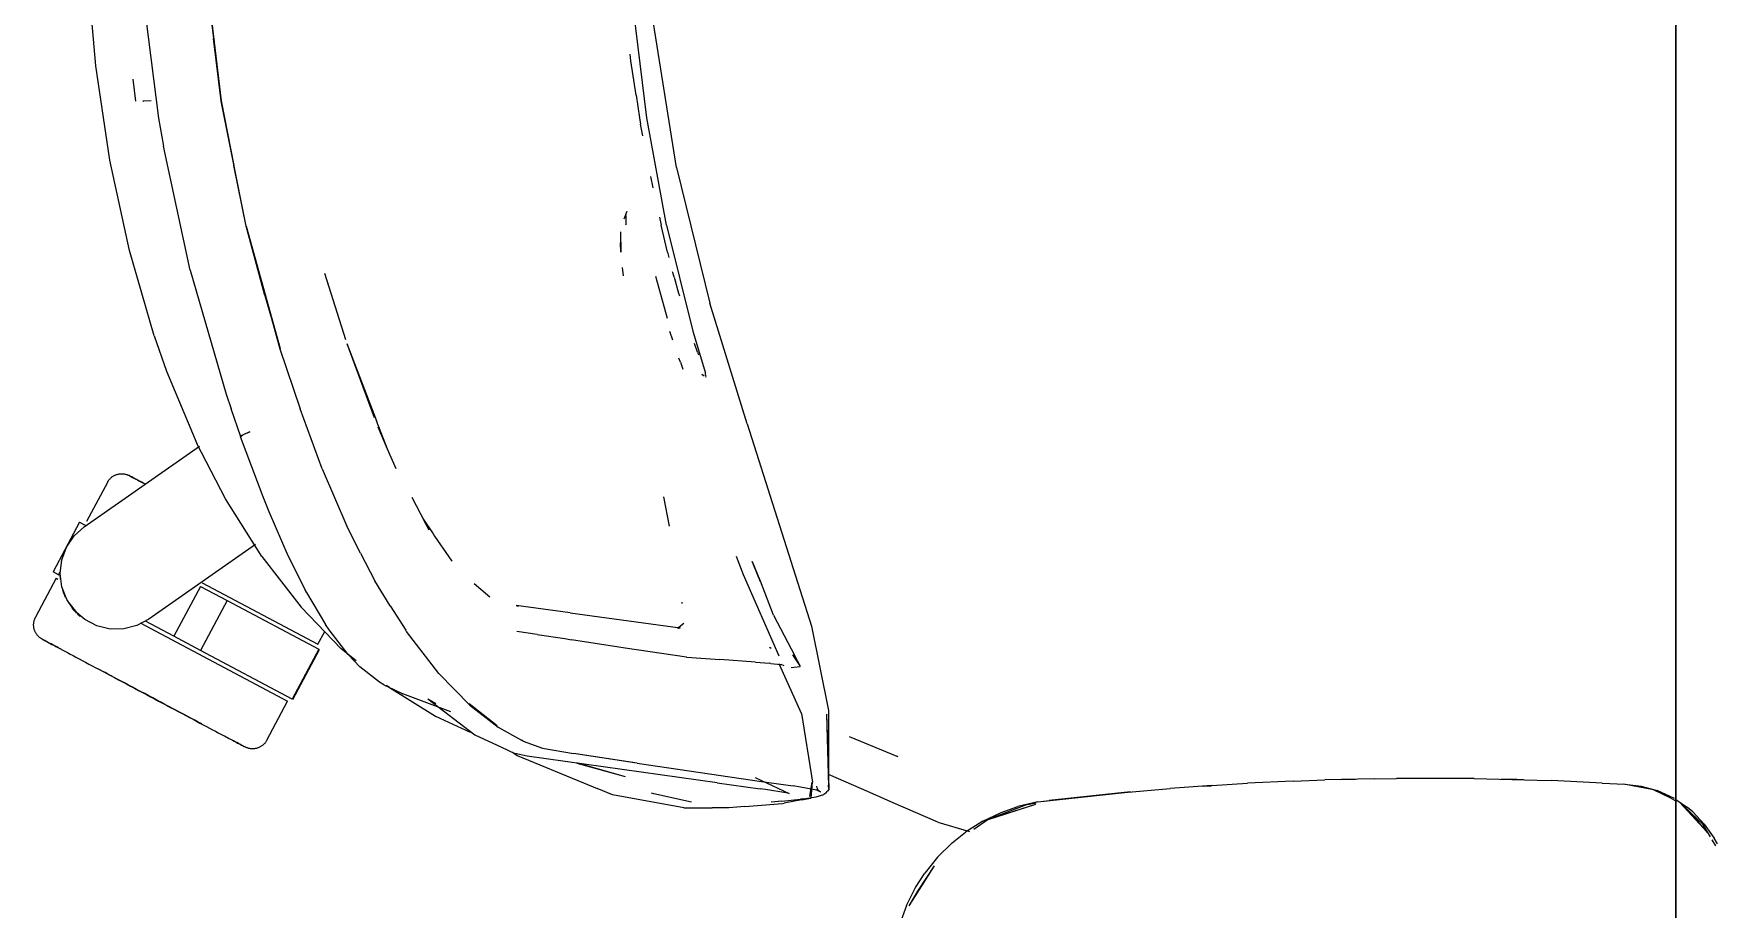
# Model space of a CAD drawing. Header units: millimetres. Extents: x 155927 to 295199, y -4084 to 97293.
# Drawn here: x 185115.8 to 185533.3, y 30484.3 to 30701.7 of the extents above; entities that cross this region are included whole.
import ezdxf

# ---------------------------------------------------------------- set-up
doc = ezdxf.new("R2010")
doc.units = ezdxf.units.MM
doc.header["$MEASUREMENT"] = 0
doc.layers.add('G-IMPT', color=8, linetype='CONTINUOUS', lineweight=9)
doc.layers.add('I-FURN', color=8, linetype='CONTINUOUS', lineweight=9)

msp = doc.modelspace()

# ---------------------------------------------------------------- linework, layer by layer
at = {"layer": 'G-IMPT'}
for p, q in [((185131.23, 30693.67), (185128.97, 30719.24)), ((185158.5, 30716.56), (185162.32, 30684.97)), ((185158.53, 30716.6), (185162.32, 30685.05)), ((185158.53, 30716.6), (185160.38, 30700.52)), ((185142.97, 30710.86), (185146.78, 30680.69)), ((185267.89, 30680.83), (185264.59, 30707.75)), ((185275.28, 30668.48), (185269.28, 30706.39)), ((185162.32, 30685.05), (185160.38, 30700.52)), ((185263.97, 30694.98), (185263.79, 30696.64)), ((185134.73, 30670.25), (185131.23, 30693.67)), ((185265.26, 30686.46), (185263.97, 30694.98)), ((185141.14, 30684.96), (185140.49, 30690.38)), ((185144.99, 30685.01), (185142.9, 30684.93)), ((185142.9, 30684.93), (185143.01, 30684.93)), ((185168.49, 30653.92), (185162.32, 30685.05)), ((185162.32, 30685.05), (185165.42, 30668.94)), ((185168.49, 30653.92), (185162.32, 30684.97)), ((185265.26, 30686.46), (185266.12, 30680.83)), ((185146.78, 30680.69), (185147.97, 30673.77)), ((185266.12, 30680.83), (185266.36, 30679.2)), ((185272.82, 30654.16), (185267.89, 30680.83)), ((185266.92, 30676.3), (185266.36, 30679.2)), ((185154.64, 30642.98), (185147.97, 30673.77)), ((185139.54, 30647.88), (185134.73, 30670.25)), ((185168.49, 30653.92), (185165.42, 30668.94)), ((185275.28, 30668.48), (185283.59, 30634.79)), ((185268.84, 30666.2), (185269.38, 30663.38)), ((185262.93, 30657.57), (185262.24, 30655.62)), ((185262.71, 30656.52), (185262.68, 30654.21)), ((185262.71, 30656.52), (185262.93, 30657.57)), ((185271.04, 30656.15), (185271.5, 30654.18)), ((185173.15, 30636.67), (185168.49, 30653.92)), ((185168.49, 30653.92), (185176.88, 30623.42)), ((185168.49, 30653.92), (185176.92, 30623.51)), ((185261.39, 30652.51), (185261.48, 30647.45)), ((185261.39, 30652.51), (185261.4, 30649.73)), ((185262.67, 30654.35), (185262.68, 30654.21)), ((185273.05, 30647.42), (185271.5, 30654.18)), ((185272.82, 30654.16), (185279.36, 30627.84)), ((185145.71, 30626.64), (185139.54, 30647.88)), ((185261.48, 30647.45), (185261.4, 30649.73)), ((185273.05, 30647.42), (185273.39, 30646.13)), ((185154.64, 30642.98), (185163.58, 30612.16)), ((185187.94, 30642.24), (185189.02, 30638.8)), ((185187.94, 30642.24), (185193.2, 30625.75)), ((185261.79, 30643.66), (185262.01, 30641.57)), ((185274.35, 30642.41), (185274.3, 30642.58)), ((185274.67, 30641.27), (185274.35, 30642.41)), ((185273.08, 30630.94), (185270.15, 30641.41)), ((185274.67, 30641.27), (185275.78, 30637.27)), ((185173.15, 30636.67), (185176.92, 30623.51)), ((185275.78, 30637.27), (185275.99, 30636.58)), ((185292.78, 30604.82), (185283.59, 30634.79)), ((185145.71, 30626.64), (185148.79, 30617.91)), ((185273.52, 30627.85), (185274.25, 30625.64)), ((185279.36, 30627.84), (185282.44, 30617.41)), ((185176.88, 30623.42), (185181.88, 30608.51)), ((185193.47, 30624.76), (185200.29, 30606.36)), ((185193.47, 30624.76), (185200.19, 30607.31)), ((185276.24, 30620.09), (185275.86, 30621.1)), ((185280.52, 30622.64), (185279.78, 30624.74)), ((185280.52, 30622.64), (185280.77, 30621.98)), ((185148.79, 30617.91), (185156.3, 30599.93)), ((185276.24, 30620.09), (185276.85, 30618.43)), ((185281.54, 30617.16), (185281.75, 30617.01)), ((185281.54, 30617.16), (185282.15, 30616.77)), ((185282.5, 30617.14), (185282.44, 30617.41)), ((185282.58, 30616.85), (185282.5, 30617.14)), ((185282.63, 30616.62), (185282.58, 30616.85)), ((185282.55, 30616.39), (185282.63, 30616.62)), ((185163.58, 30612.16), (185164.77, 30608.55)), ((185167.18, 30601.62), (185164.77, 30608.55)), ((185187.34, 30593.63), (185181.88, 30608.51)), ((185200.19, 30607.31), (185200.85, 30605.59)), ((185203.58, 30598.51), (185200.85, 30605.59)), ((185292.78, 30604.82), (185308.77, 30554.58)), ((185167.14, 30601.62), (185167.18, 30601.75)), ((185172.72, 30586.66), (185167.14, 30601.62)), ((185167.18, 30601.75), (185167.58, 30602.02)), ((185167.18, 30601.75), (185167.19, 30601.8)), ((185167.18, 30601.75), (185167.18, 30601.62)), ((185167.58, 30602.02), (185167.19, 30601.8)), ((185168.41, 30602.4), (185167.58, 30602.02)), ((185167.76, 30602.12), (185167.58, 30602.02)), ((185168.41, 30602.4), (185167.76, 30602.12)), ((185168.41, 30602.4), (185169.47, 30602.83)), ((185168.41, 30602.4), (185168.87, 30602.6)), ((185169.47, 30602.83), (185168.87, 30602.6)), ((185203.58, 30598.51), (185201.27, 30603.95)), ((185163.4, 30586.16), (185156.3, 30599.93)), ((185205.77, 30593.66), (185203.58, 30598.51)), ((185187.34, 30593.63), (185193.52, 30579.4)), ((185172.37, 30571.86), (185163.4, 30586.16)), ((185174.19, 30582.97), (185172.72, 30586.66)), ((185209.64, 30586.61), (185213.83, 30578.51)), ((185272.06, 30586.71), (185273.47, 30579.45)), ((185178.97, 30572.02), (185174.19, 30582.97)), ((185196.91, 30572.67), (185193.52, 30579.4)), ((185212.33, 30581.28), (185214.88, 30577.53)), ((185212.33, 30581.28), (185213.83, 30578.51)), ((185214.88, 30577.53), (185215.28, 30576.95)), ((185215.28, 30576.95), (185218.77, 30571.82)), ((185172.37, 30571.86), (185182.18, 30559.26)), ((185179.19, 30571.57), (185178.97, 30572.02)), ((185178.97, 30572.02), (185183.49, 30562.96)), ((185178.97, 30572.02), (185183.19, 30563.56)), ((185179.19, 30571.57), (185183.49, 30562.96)), ((185196.91, 30572.67), (185200.48, 30565.88)), ((185218.77, 30571.82), (185219.52, 30570.71)), ((185290.05, 30571.98), (185291.79, 30567.4)), ((185291.79, 30567.4), (185300.71, 30547.24)), ((185296.09, 30565.76), (185294.07, 30570.66)), ((185294.07, 30570.66), (185296.09, 30565.56)), ((185296.09, 30565.56), (185294.3, 30570.09)), ((185183.49, 30562.96), (185183.19, 30563.56)), ((185183.49, 30562.96), (185188.23, 30554.97)), ((185204.25, 30559.65), (185200.48, 30565.88)), ((185225.05, 30565.18), (185228.95, 30561.85)), ((185299.34, 30557.29), (185296.09, 30565.76)), ((185192.13, 30548.97), (185182.18, 30559.26)), ((185204.25, 30559.65), (185208.13, 30553.56)), ((185248.9, 30557.91), (185235.54, 30559.68)), ((185235.54, 30559.68), (185236.02, 30559.54)), ((185276.73, 30560.23), (185276.69, 30560.58)), ((185189.09, 30553.68), (185188.23, 30554.97)), ((185248.9, 30557.91), (185276.23, 30554.17)), ((185277.09, 30555.28), (185275.53, 30554.04)), ((185299.34, 30557.29), (185304.62, 30547.18)), ((185308.77, 30554.58), (185312.96, 30533.62)), ((185193.8, 30547.55), (185189.09, 30553.68)), ((185208.3, 30553.3), (185208.13, 30553.56)), ((185216.32, 30542.86), (185208.3, 30553.3)), ((185240.71, 30552.55), (185235.64, 30553.3)), ((185240.71, 30552.55), (185247.55, 30551.49)), ((185247.55, 30551.49), (185249.21, 30551.23)), ((185260.98, 30549.36), (185249.21, 30551.23)), ((185275.74, 30554.08), (185275.97, 30554.12)), ((185276.23, 30554.17), (185275.97, 30554.12)), ((185195.81, 30545.97), (185192.13, 30548.97)), ((185193.8, 30547.55), (185196.7, 30544.52)), ((185262.53, 30549.11), (185260.98, 30549.36)), ((185277.75, 30546.9), (185262.53, 30549.11)), ((185277.75, 30546.9), (185277.83, 30546.89)), ((185277.83, 30546.89), (185286.07, 30546.28)), ((185294.91, 30545.64), (185286.07, 30546.28)), ((185298.34, 30549.41), (185298.77, 30549.14)), ((185305.97, 30544.73), (185304.13, 30547.43)), ((185305.97, 30544.73), (185304.62, 30547.18)), ((185201.56, 30540.66), (185196.7, 30544.52)), ((185224.05, 30534.96), (185216.32, 30542.86)), ((185294.91, 30545.64), (185298.32, 30545.39)), ((185298.69, 30545.35), (185298.32, 30545.39)), ((185298.69, 30545.35), (185301.15, 30545.06)), ((185306.33, 30532.92), (185300.75, 30545.21)), ((185301.15, 30545.06), (185301.22, 30545.04)), ((185301.99, 30544.76), (185301.22, 30545.04)), ((185303.73, 30544.29), (185305.25, 30544.45)), ((185305.25, 30544.45), (185305.94, 30544.6)), ((185305.94, 30544.6), (185305.97, 30544.73)), ((185305.97, 30544.73), (185306, 30544.9)), ((185202.7, 30540.05), (185201.56, 30540.66)), ((185202.7, 30540.05), (185205.14, 30538.87)), ((185204.06, 30539.35), (185203.29, 30539.85)), ((185204.06, 30539.35), (185215.5, 30532.23)), ((185205.14, 30538.87), (185207.36, 30537.8)), ((185219.27, 30533.29), (185207.36, 30537.8)), ((185213.62, 30536.52), (185225.27, 30527.61)), ((185213.62, 30536.52), (185215.57, 30535.41)), ((185230.79, 30529.87), (185223.84, 30535.27)), ((185223.84, 30535.27), (185227.42, 30532.46)), ((185224.05, 30534.96), (185231.02, 30529.54)), ((185312.96, 30533.62), (185313.01, 30514.75)), ((185215.5, 30532.23), (185224.13, 30528.25)), ((185230.79, 30529.87), (185227.42, 30532.46)), ((185231.02, 30529.54), (185236.85, 30526.26)), ((185306.33, 30532.92), (185309.05, 30515.87)), ((185312.52, 30532.73), (185313.11, 30514.29)), ((185312.52, 30532.73), (185313.01, 30514.75)), ((185225.27, 30527.61), (185231.84, 30524.54)), ((185237.28, 30526.04), (185236.85, 30526.26)), ((185237.28, 30526.04), (185242.07, 30524.29)), ((185318.1, 30527.19), (185329.96, 30522.27)), ((185231.84, 30524.54), (185235.21, 30522.97)), ((185234.59, 30523.26), (185235.76, 30522.49)), ((185238.2, 30522.33), (185235.21, 30522.97)), ((185235.76, 30522.49), (185252.22, 30515.69)), ((185285.41, 30515.65), (185238.2, 30522.33)), ((185242.07, 30524.29), (185249.74, 30522.99)), ((185264.9, 30520.69), (185249.74, 30522.99)), ((185264.9, 30520.69), (185250.32, 30522.92)), ((185265.5, 30520.6), (185250.32, 30522.92)), ((185330.23, 30522.16), (185329.96, 30522.27)), ((185262.62, 30517.2), (185250.63, 30520.45)), ((185262.62, 30517.2), (185250.73, 30520.56)), ((185265.5, 30520.6), (185296.38, 30516.04)), ((185294.83, 30517.02), (185303.26, 30513.02)), ((185321.17, 30514.16), (185313, 30517.73)), ((185448.44, 30516.72), (185436.14, 30516.42)), ((185448.44, 30516.72), (185453.91, 30516.79)), ((185468.63, 30516.8), (185453.91, 30516.79)), ((185473.14, 30516.74), (185468.63, 30516.8)), ((185473.14, 30516.74), (185488.81, 30516.37)), ((185252.22, 30515.69), (185255.58, 30514.3)), ((185259.44, 30512.71), (185255.58, 30514.3)), ((185277.14, 30509.47), (185259.44, 30512.71)), ((185269.69, 30512.92), (185269.12, 30513.08)), ((185279, 30510.88), (185269.69, 30512.92)), ((185285.41, 30515.65), (185296.08, 30514.21)), ((185297.38, 30514), (185296.08, 30514.21)), ((185296.38, 30516.04), (185304.23, 30514.93)), ((185302.4, 30513.17), (185297.38, 30514)), ((185303.26, 30513.02), (185302.4, 30513.17)), ((185310.5, 30513.82), (185304.23, 30514.93)), ((185308.36, 30512.29), (185309.05, 30515.87)), ((185308.36, 30512.29), (185308.98, 30515.84)), ((185308.98, 30515.84), (185308.6, 30511.88)), ((185309.88, 30513.99), (185310.98, 30513.43)), ((185309.88, 30513.99), (185310.5, 30513.82)), ((185309.96, 30512.23), (185311.83, 30512.78)), ((185310.15, 30514.37), (185310.08, 30514.87)), ((185310.15, 30514.37), (185310.47, 30513.83)), ((185310.47, 30513.83), (185310.98, 30513.43)), ((185312.37, 30513.11), (185311.83, 30512.78)), ((185312.37, 30513.11), (185312.74, 30513.6)), ((185313.13, 30514.17), (185312.74, 30513.6)), ((185313.13, 30514.17), (185312.94, 30515.04)), ((185312.94, 30515.04), (185312.97, 30514.93)), ((185313.01, 30514.75), (185312.97, 30514.93)), ((185313.11, 30514.29), (185313.01, 30514.75)), ((185329, 30510.74), (185321.17, 30514.16)), ((185364.96, 30510.96), (185387.91, 30513.42)), ((185364.96, 30510.96), (185386.4, 30513.31)), ((185387.91, 30513.42), (185367.78, 30511.29)), ((185386.4, 30513.31), (185397.79, 30514.3)), ((185408.08, 30515.03), (185397.79, 30514.3)), ((185406.04, 30514.89), (185404.62, 30514.76)), ((185406.04, 30514.89), (185407.94, 30514.98)), ((185408.08, 30515.03), (185416.95, 30515.59)), ((185428.26, 30516.13), (185416.95, 30515.59)), ((185428.26, 30516.13), (185436.14, 30516.42)), ((185440.01, 30516.5), (185441.67, 30516.58)), ((185441.67, 30516.58), (185443.74, 30516.58)), ((185479.87, 30516.57), (185482.08, 30516.57)), ((185485.41, 30516.42), (185482.08, 30516.57)), ((185488.81, 30516.37), (185492.35, 30516.24)), ((185504.91, 30515.63), (185492.35, 30516.24)), ((185504.91, 30515.63), (185510.58, 30515.34)), ((185517.7, 30513.97), (185510.35, 30515.34)), ((185510.58, 30515.34), (185514.59, 30514.84)), ((185514.59, 30514.84), (185518.54, 30513.78)), ((185521.96, 30511.87), (185517.7, 30513.97)), ((185522.87, 30511.79), (185518.54, 30513.78)), ((185277.14, 30509.47), (185284.1, 30509.44)), ((185288.27, 30509.44), (185284.1, 30509.44)), ((185292.23, 30509.78), (185288.27, 30509.44)), ((185292.23, 30509.78), (185301.55, 30510.59)), ((185301.39, 30511.1), (185298.79, 30510.89)), ((185301.39, 30511.1), (185306.07, 30511.62)), ((185301.55, 30510.59), (185302.02, 30510.63)), ((185306.27, 30511.44), (185302.02, 30510.63)), ((185306.69, 30511.7), (185306.07, 30511.62)), ((185306.27, 30511.44), (185308.6, 30511.88)), ((185306.69, 30511.7), (185309.96, 30512.23)), ((185340.12, 30505.88), (185329, 30510.74)), ((185351.28, 30506.17), (185355.87, 30508.36)), ((185352.61, 30506.56), (185364.46, 30510.38)), ((185361.83, 30510.17), (185353.65, 30506.97)), ((185355.31, 30507.46), (185364.46, 30510.38)), ((185355.87, 30508.36), (185360, 30509.81)), ((185364.96, 30510.96), (185360, 30509.81)), ((185364.51, 30510.67), (185361.83, 30510.17)), ((185364.96, 30510.96), (185367.78, 30511.29)), ((185521.96, 30511.87), (185523.23, 30511.24)), ((185523.23, 30511.54), (185526.09, 30509.59)), ((185529.9, 30505.46), (185524.2, 30510.77)), ((185531.1, 30503.37), (185524.2, 30510.77)), ((185524.2, 30510.77), (185526.61, 30508.53)), ((185527.41, 30508.45), (185526.09, 30509.59)), ((185529.68, 30505), (185526.61, 30508.53)), ((185527.41, 30508.45), (185530.27, 30505.41)), ((185340.12, 30505.88), (185347.95, 30503.63)), ((185351.28, 30506.17), (185346.96, 30503.44)), ((185352.61, 30506.56), (185349.03, 30504.14)), ((185352.61, 30506.56), (185355.31, 30507.46)), ((185531.1, 30503.37), (185529.82, 30504.84)), ((185531.79, 30502.31), (185529.9, 30505.46)), ((185530.27, 30505.41), (185532.72, 30501.95)), ((185340.05, 30497.27), (185343.65, 30500.81)), ((185343.65, 30500.81), (185346.96, 30503.44)), ((185533.12, 30500.08), (185532.26, 30501.52)), ((185533.52, 30500.58), (185532.72, 30501.95)), ((185340.05, 30497.27), (185336.86, 30493.29)), ((185333, 30485.14), (185339.32, 30495.09)), ((185334.59, 30489.74), (185336.86, 30493.29)), ((185335.16, 30488.81), (185339.32, 30495.09)), ((185332.35, 30485.23), (185334.59, 30489.74)), ((185333, 30485.14), (185335.16, 30488.81)), ((185332.35, 30485.23), (185330.64, 30480.46))]:
    msp.add_line(p, q, dxfattribs=at)
at = {"layer": 'I-FURN'}
for p, q in [((185523.23, 31426.14), (185523.23, 30026.14)), ((185523.23, 30026.14), (185523.23, 31426.14)), ((185128.34, 30579.24), (185156.93, 30599.26)), ((185135.36, 30591.72), (185135.49, 30591.8)), ((185135.49, 30591.8), (185135.63, 30591.89)), ((185135.63, 30591.89), (185135.77, 30591.96)), ((185135.77, 30591.96), (185135.91, 30592.04)), ((185135.91, 30592.04), (185136.06, 30592.1)), ((185136.06, 30592.1), (185136.21, 30592.16)), ((185136.21, 30592.16), (185136.36, 30592.22)), ((185136.36, 30592.22), (185136.52, 30592.26)), ((185136.52, 30592.26), (185136.67, 30592.31)), ((185136.67, 30592.31), (185136.83, 30592.34)), ((185136.83, 30592.34), (185136.99, 30592.37)), ((185136.99, 30592.37), (185137.15, 30592.39)), ((185137.15, 30592.39), (185137.31, 30592.41)), ((185137.31, 30592.41), (185137.47, 30592.42)), ((185137.47, 30592.42), (185137.63, 30592.42)), ((185137.63, 30592.42), (185137.79, 30592.42)), ((185137.79, 30592.42), (185137.95, 30592.41)), ((185137.95, 30592.41), (185138.11, 30592.4)), ((185138.11, 30592.4), (185138.27, 30592.37)), ((185138.27, 30592.37), (185138.43, 30592.35)), ((185138.43, 30592.35), (185138.59, 30592.31)), ((185138.59, 30592.31), (185138.74, 30592.27)), ((185138.74, 30592.27), (185138.9, 30592.22)), ((185138.9, 30592.22), (185139.05, 30592.17)), ((185139.05, 30592.17), (185139.2, 30592.11)), ((185139.2, 30592.11), (185139.35, 30592.04)), ((185139.35, 30592.04), (185139.49, 30591.97)), ((185139.49, 30591.97), (185139.53, 30591.95)), ((185139.53, 30591.95), (185139.55, 30591.94)), ((185139.54, 30591.95), (185139.53, 30591.95)), ((185139.58, 30591.93), (185139.54, 30591.95)), ((185139.55, 30591.94), (185139.61, 30591.91)), ((185139.66, 30591.88), (185139.58, 30591.93)), ((185139.61, 30591.91), (185139.71, 30591.86)), ((185139.78, 30591.82), (185139.66, 30591.88)), ((185139.71, 30591.86), (185139.85, 30591.78)), ((185139.94, 30591.73), (185139.78, 30591.82)), ((185134.08, 30590.29), (185128.93, 30580.6)), ((185134.08, 30590.29), (185134.16, 30590.43)), ((185134.16, 30590.43), (185134.24, 30590.56)), ((185134.24, 30590.56), (185134.33, 30590.7)), ((185134.33, 30590.7), (185134.43, 30590.83)), ((185134.43, 30590.83), (185134.53, 30590.96)), ((185134.53, 30590.96), (185134.63, 30591.08)), ((185134.63, 30591.08), (185134.74, 30591.2)), ((185134.74, 30591.2), (185134.86, 30591.31)), ((185134.86, 30591.31), (185134.98, 30591.42)), ((185134.98, 30591.42), (185135.1, 30591.52)), ((185135.1, 30591.52), (185135.23, 30591.62)), ((185135.23, 30591.62), (185135.36, 30591.72)), ((185139.85, 30591.78), (185140.03, 30591.69)), ((185140.15, 30591.63), (185139.94, 30591.73)), ((185140.03, 30591.69), (185140.25, 30591.57)), ((185140.39, 30591.5), (185140.15, 30591.63)), ((185140.25, 30591.57), (185140.51, 30591.43)), ((185140.67, 30591.35), (185140.39, 30591.5)), ((185140.51, 30591.43), (185140.81, 30591.27)), ((185140.98, 30591.18), (185140.67, 30591.35)), ((185140.81, 30591.27), (185141.14, 30591.1)), ((185141.34, 30590.99), (185140.98, 30591.18)), ((185141.14, 30591.1), (185141.52, 30590.9)), ((185141.73, 30590.78), (185141.34, 30590.99)), ((185141.52, 30590.9), (185141.93, 30590.68)), ((185142.16, 30590.55), (185141.73, 30590.78)), ((185141.93, 30590.68), (185142.37, 30590.44)), ((185142.63, 30590.31), (185142.16, 30590.55)), ((185142.37, 30590.44), (185142.85, 30590.19)), ((185143.13, 30590.04), (185142.63, 30590.31)), ((185142.85, 30590.19), (185143.37, 30589.91)), ((185143.66, 30589.75), (185143.13, 30590.04)), ((185127.18, 30580.4), (185120.61, 30568.04)), ((185127.18, 30580.4), (185128.57, 30579.66)), ((185128.57, 30579.66), (185128.49, 30579.7)), ((185123.93, 30574.2), (185125.83, 30576.98)), ((185125.83, 30576.98), (185128.34, 30579.24)), ((185122.37, 30567.68), (185122.76, 30571.03)), ((185122.76, 30571.03), (185123.93, 30574.2)), ((185170.82, 30574.82), (185144.39, 30556.31)), ((185122, 30567.3), (185120.61, 30568.04)), ((185121.92, 30567.34), (185122, 30567.3)), ((185122, 30567.3), (185122.4, 30568.05)), ((185122.8, 30564.34), (185122.37, 30567.68)), ((185121.42, 30566.47), (185116.27, 30556.79)), ((185121.42, 30566.47), (185121.79, 30566.27)), ((185124.02, 30561.19), (185122.8, 30564.34)), ((185157.16, 30564.46), (185150.58, 30552.1)), ((185157.16, 30564.46), (185163.8, 30560.93)), ((185157.63, 30565.34), (185186.32, 30550.08)), ((185125.95, 30558.43), (185124.02, 30561.19)), ((185124.5, 30560.35), (185126.79, 30557.57)), ((185128.49, 30556.21), (185125.95, 30558.43)), ((185163.8, 30560.93), (185157.22, 30548.57)), ((185163.8, 30560.93), (185186.51, 30548.85)), ((185115.8, 30555.05), (185115.81, 30555.21)), ((185115.8, 30554.89), (185115.8, 30555.05)), ((185115.8, 30554.73), (185115.8, 30554.89)), ((185115.81, 30554.56), (185115.8, 30554.73)), ((185115.81, 30555.21), (185115.83, 30555.37)), ((185115.83, 30554.4), (185115.81, 30554.56)), ((185115.83, 30555.37), (185115.85, 30555.53)), ((185115.85, 30554.24), (185115.83, 30554.4)), ((185115.85, 30555.53), (185115.88, 30555.69)), ((185115.88, 30554.09), (185115.85, 30554.24)), ((185115.88, 30555.69), (185115.91, 30555.85)), ((185115.91, 30555.85), (185115.95, 30556)), ((185115.95, 30556), (185116, 30556.16)), ((185116, 30556.16), (185116.05, 30556.31)), ((185116.05, 30556.31), (185116.11, 30556.46)), ((185116.11, 30556.46), (185116.18, 30556.6)), ((185116.18, 30556.6), (185116.25, 30556.75)), ((185116.25, 30556.75), (185116.27, 30556.79)), ((185126.79, 30557.57), (185127.32, 30557.09)), ((185131.49, 30554.66), (185128.49, 30556.21)), ((185134.77, 30553.87), (185131.49, 30554.66)), ((185141.41, 30554.73), (185138.14, 30553.9)), ((185144.39, 30556.31), (185141.41, 30554.73)), ((185142.2, 30555.42), (185178.81, 30535.96)), ((185150.58, 30552.1), (185143.53, 30555.85)), ((185115.91, 30553.93), (185115.88, 30554.09)), ((185115.96, 30553.77), (185115.91, 30553.93)), ((185116, 30553.62), (185115.96, 30553.77)), ((185116.06, 30553.47), (185116, 30553.62)), ((185116.12, 30553.32), (185116.06, 30553.47)), ((185116.18, 30553.17), (185116.12, 30553.32)), ((185116.26, 30553.03), (185116.18, 30553.17)), ((185116.33, 30552.89), (185116.26, 30553.03)), ((185116.42, 30552.75), (185116.33, 30552.89)), ((185116.51, 30552.61), (185116.42, 30552.75)), ((185116.6, 30552.48), (185116.51, 30552.61)), ((185116.7, 30552.35), (185116.6, 30552.48)), ((185116.8, 30552.23), (185116.7, 30552.35)), ((185116.91, 30552.11), (185116.8, 30552.23)), ((185117.03, 30552), (185116.91, 30552.11)), ((185117.14, 30551.89), (185117.03, 30552)), ((185117.27, 30551.78), (185117.14, 30551.89)), ((185117.39, 30551.68), (185117.27, 30551.78)), ((185117.52, 30551.59), (185117.39, 30551.68)), ((185117.66, 30551.5), (185117.52, 30551.59)), ((185117.79, 30551.42), (185117.66, 30551.5)), ((185117.94, 30551.34), (185117.79, 30551.42)), ((185117.94, 30551.33), (185117.94, 30551.34)), ((185117.94, 30551.34), (185117.96, 30551.33)), ((185117.98, 30551.31), (185117.94, 30551.33)), ((185117.96, 30551.33), (185118.02, 30551.29)), ((185118.06, 30551.27), (185117.98, 30551.31)), ((185118.02, 30551.29), (185118.12, 30551.24)), ((185118.19, 30551.2), (185118.06, 30551.27)), ((185118.12, 30551.24), (185118.26, 30551.17)), ((185118.35, 30551.12), (185118.19, 30551.2)), ((185118.26, 30551.17), (185118.44, 30551.07)), ((185118.55, 30551.01), (185118.35, 30551.12)), ((185118.44, 30551.07), (185118.66, 30550.95)), ((185118.79, 30550.88), (185118.55, 30551.01)), ((185118.66, 30550.95), (185118.91, 30550.82)), ((185119.07, 30550.73), (185118.79, 30550.88)), ((185118.91, 30550.82), (185119.21, 30550.66)), ((185119.39, 30550.56), (185119.07, 30550.73)), ((185119.21, 30550.66), (185119.55, 30550.48)), ((185119.74, 30550.38), (185119.39, 30550.56)), ((185119.55, 30550.48), (185119.92, 30550.28)), ((185120.14, 30550.17), (185119.74, 30550.38)), ((185119.92, 30550.28), (185120.33, 30550.06)), ((185120.57, 30549.94), (185120.14, 30550.17)), ((185120.33, 30550.06), (185120.78, 30549.83)), ((185138.14, 30553.9), (185134.77, 30553.87)), ((185157.22, 30548.57), (185150.58, 30552.1)), ((185186.32, 30550.08), (185188, 30553.24)), ((185121.03, 30549.69), (185120.57, 30549.94)), ((185120.78, 30549.83), (185121.26, 30549.57)), ((185121.53, 30549.42), (185121.03, 30549.69)), ((185121.26, 30549.57), (185121.77, 30549.3)), ((185122.07, 30549.14), (185121.53, 30549.42)), ((185121.77, 30549.3), (185122.33, 30549)), ((185122.64, 30548.84), (185122.07, 30549.14)), ((185122.33, 30549), (185122.91, 30548.69)), ((185122.91, 30548.69), (185123.53, 30548.36)), ((185123.53, 30548.36), (185124.17, 30548.02)), ((185124.17, 30548.02), (185124.85, 30547.66)), ((185124.85, 30547.66), (185125.56, 30547.28)), ((185125.56, 30547.28), (185126.29, 30546.89)), ((185126.29, 30546.89), (185127.06, 30546.49)), ((185127.06, 30546.49), (185127.84, 30546.07)), ((185127.84, 30546.07), (185128.66, 30545.64)), ((185179.93, 30536.49), (185157.22, 30548.57)), ((185186.51, 30548.85), (185179.93, 30536.49)), ((185180.1, 30536.4), (185186.68, 30548.76)), ((185128.66, 30545.64), (185129.49, 30545.19)), ((185129.49, 30545.19), (185130.35, 30544.74)), ((185130.35, 30544.74), (185131.22, 30544.27)), ((185131.22, 30544.27), (185132.12, 30543.79)), ((185132.61, 30543.53), (185131.71, 30544.01)), ((185132.12, 30543.79), (185133.03, 30543.31)), ((185133.53, 30543.04), (185132.61, 30543.53)), ((185133.03, 30543.31), (185133.96, 30542.81)), ((185134.47, 30542.54), (185133.53, 30543.04)), ((185133.96, 30542.81), (185134.91, 30542.31)), ((185135.42, 30542.04), (185134.47, 30542.54)), ((185134.91, 30542.31), (185135.87, 30541.8)), ((185136.39, 30541.53), (185135.42, 30542.04)), ((185135.87, 30541.8), (185136.83, 30541.29)), ((185137.36, 30541.01), (185136.39, 30541.53)), ((185136.83, 30541.29), (185137.81, 30540.77)), ((185138.34, 30540.48), (185137.36, 30541.01)), ((185137.81, 30540.77), (185138.8, 30540.24)), ((185139.34, 30539.96), (185138.34, 30540.48)), ((185138.8, 30540.24), (185139.79, 30539.71)), ((185140.33, 30539.43), (185139.34, 30539.96)), ((185139.79, 30539.71), (185140.79, 30539.18)), ((185141.33, 30538.9), (185140.33, 30539.43)), ((185140.79, 30539.18), (185141.8, 30538.65)), ((185142.34, 30538.36), (185141.33, 30538.9)), ((185141.8, 30538.65), (185142.8, 30538.12)), ((185143.34, 30537.83), (185142.34, 30538.36)), ((185142.8, 30538.12), (185143.81, 30537.58)), ((185144.35, 30537.29), (185143.34, 30537.83)), ((185143.81, 30537.58), (185144.81, 30537.05)), ((185145.35, 30536.76), (185144.35, 30537.29)), ((185144.81, 30537.05), (185145.81, 30536.51)), ((185146.35, 30536.23), (185145.35, 30536.76)), ((185145.81, 30536.51), (185146.81, 30535.98)), ((185147.35, 30535.7), (185146.35, 30536.23)), ((185146.81, 30535.98), (185147.8, 30535.46)), ((185148.33, 30535.17), (185147.35, 30535.7)), ((185147.8, 30535.46), (185148.78, 30534.93)), ((185149.31, 30534.65), (185148.33, 30535.17)), ((185148.78, 30534.93), (185149.76, 30534.42)), ((185150.28, 30534.14), (185149.31, 30534.65)), ((185149.76, 30534.42), (185150.72, 30533.9)), ((185151.24, 30533.63), (185150.28, 30534.14)), ((185150.72, 30533.9), (185151.67, 30533.4)), ((185152.18, 30533.13), (185151.24, 30533.63)), ((185151.67, 30533.4), (185152.61, 30532.9)), ((185173.66, 30526.27), (185178.81, 30535.96)), ((185153.11, 30532.63), (185152.18, 30533.13)), ((185152.61, 30532.9), (185153.53, 30532.41)), ((185154.02, 30532.15), (185153.11, 30532.63)), ((185153.53, 30532.41), (185154.44, 30531.93)), ((185154.92, 30531.67), (185154.02, 30532.15)), ((185154.44, 30531.93), (185155.33, 30531.46)), ((185155.8, 30531.21), (185154.92, 30531.67)), ((185155.33, 30531.46), (185156.19, 30530.99)), ((185156.65, 30530.75), (185155.8, 30531.21)), ((185156.19, 30530.99), (185157.04, 30530.54)), ((185157.49, 30530.31), (185156.65, 30530.75)), ((185157.04, 30530.54), (185157.87, 30530.11)), ((185157.87, 30530.11), (185158.67, 30529.68)), ((185158.67, 30529.68), (185159.44, 30529.27)), ((185159.44, 30529.27), (185160.19, 30528.87)), ((185160.19, 30528.87), (185160.91, 30528.48)), ((185160.91, 30528.48), (185161.61, 30528.12)), ((185161.61, 30528.12), (185162.27, 30527.76)), ((185162.27, 30527.76), (185162.91, 30527.43)), ((185162.91, 30527.43), (185163.51, 30527.11)), ((185163.82, 30526.94), (185163.24, 30527.25)), ((185163.51, 30527.11), (185164.08, 30526.8)), ((185164.37, 30526.65), (185163.82, 30526.94)), ((185164.08, 30526.8), (185164.61, 30526.52)), ((185164.89, 30526.37), (185164.37, 30526.65)), ((185164.61, 30526.52), (185165.11, 30526.25)), ((185165.37, 30526.12), (185164.89, 30526.37)), ((185165.11, 30526.25), (185165.58, 30526)), ((185165.82, 30525.88), (185165.37, 30526.12)), ((185165.58, 30526), (185166.01, 30525.78)), ((185166.23, 30525.66), (185165.82, 30525.88)), ((185166.01, 30525.78), (185166.4, 30525.57)), ((185166.6, 30525.46), (185166.23, 30525.66)), ((185166.4, 30525.57), (185166.76, 30525.38)), ((185166.93, 30525.28), (185166.6, 30525.46)), ((185166.76, 30525.38), (185167.08, 30525.21)), ((185167.23, 30525.13), (185166.93, 30525.28)), ((185167.08, 30525.21), (185167.35, 30525.06)), ((185167.49, 30524.99), (185167.23, 30525.13)), ((185167.35, 30525.06), (185167.6, 30524.93)), ((185172.64, 30525.04), (185172.52, 30524.94)), ((185172.77, 30525.14), (185172.64, 30525.04)), ((185172.88, 30525.25), (185172.77, 30525.14)), ((185173, 30525.36), (185172.88, 30525.25)), ((185173.11, 30525.48), (185173, 30525.36)), ((185173.21, 30525.6), (185173.11, 30525.48)), ((185173.31, 30525.73), (185173.21, 30525.6)), ((185173.41, 30525.86), (185173.31, 30525.73)), ((185173.5, 30525.99), (185173.41, 30525.86)), ((185173.58, 30526.13), (185173.5, 30525.99)), ((185173.66, 30526.27), (185173.58, 30526.13)), ((185167.71, 30524.87), (185167.49, 30524.99)), ((185167.6, 30524.93), (185167.8, 30524.83)), ((185167.89, 30524.78), (185167.71, 30524.87)), ((185167.8, 30524.83), (185167.96, 30524.74)), ((185168.03, 30524.7), (185167.89, 30524.78)), ((185167.96, 30524.74), (185168.08, 30524.67)), ((185168.13, 30524.65), (185168.03, 30524.7)), ((185168.08, 30524.67), (185168.16, 30524.63)), ((185168.19, 30524.62), (185168.13, 30524.65)), ((185168.16, 30524.63), (185168.2, 30524.61)), ((185168.21, 30524.61), (185168.19, 30524.62)), ((185168.2, 30524.61), (185168.21, 30524.61)), ((185168.25, 30524.59), (185168.21, 30524.61)), ((185168.39, 30524.51), (185168.25, 30524.59)), ((185168.54, 30524.45), (185168.39, 30524.51)), ((185168.69, 30524.39), (185168.54, 30524.45)), ((185168.84, 30524.34), (185168.69, 30524.39)), ((185169, 30524.29), (185168.84, 30524.34)), ((185169.15, 30524.25), (185169, 30524.29)), ((185169.31, 30524.21), (185169.15, 30524.25)), ((185169.47, 30524.18), (185169.31, 30524.21)), ((185169.63, 30524.16), (185169.47, 30524.18)), ((185169.79, 30524.15), (185169.63, 30524.16)), ((185169.95, 30524.14), (185169.79, 30524.15)), ((185170.11, 30524.13), (185169.95, 30524.14)), ((185170.27, 30524.14), (185170.11, 30524.13)), ((185170.43, 30524.15), (185170.27, 30524.14)), ((185170.59, 30524.16), (185170.43, 30524.15)), ((185170.75, 30524.19), (185170.59, 30524.16)), ((185170.91, 30524.22), (185170.75, 30524.19)), ((185171.07, 30524.25), (185170.91, 30524.22)), ((185171.22, 30524.29), (185171.07, 30524.25)), ((185171.38, 30524.34), (185171.22, 30524.29)), ((185171.53, 30524.39), (185171.38, 30524.34)), ((185171.68, 30524.46), (185171.53, 30524.39)), ((185171.83, 30524.52), (185171.68, 30524.46)), ((185171.97, 30524.59), (185171.83, 30524.52)), ((185172.11, 30524.67), (185171.97, 30524.59)), ((185172.25, 30524.75), (185172.11, 30524.67)), ((185172.38, 30524.84), (185172.25, 30524.75)), ((185172.52, 30524.94), (185172.38, 30524.84))]:
    msp.add_line(p, q, dxfattribs=at)
for points in [[(185122.47, 30566.24), (185122.43, 30566.61), (185122.39, 30567.28), (185122.4, 30567.82), (185122.4, 30568.05)], [(185126.44, 30557.91), (185126.04, 30558.31), (185125.67, 30558.72), (185125.34, 30559.14)]]:
    msp.add_open_spline(points, degree=3, dxfattribs=at)
msp.add_open_spline([(185123.73, 30561.74), (185123.66, 30561.9), (185123.37, 30562.54), (185123.14, 30563.16), (185123, 30563.63)], degree=3, knots=[-0.5319761, -0.5319761, -0.5319761, -0.5319761, -0.5, -0.4, -0.4, -0.4, -0.4], dxfattribs=at)

doc.saveas('drawing.dxf')
